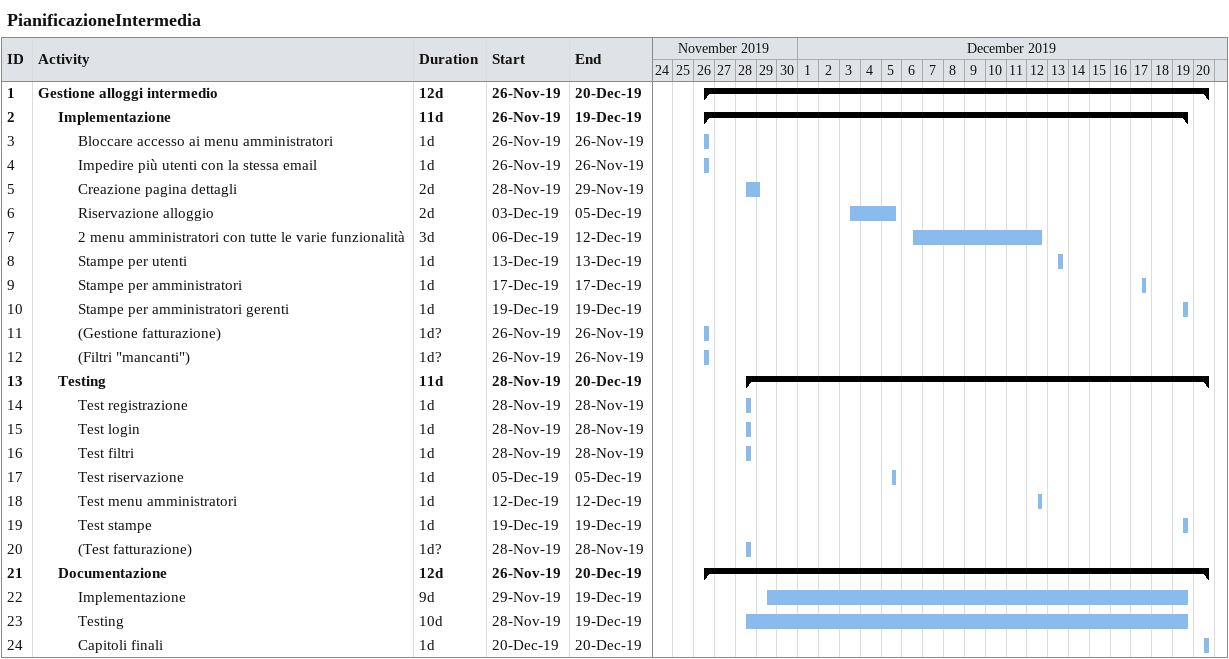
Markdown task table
PianificazioneIntermedia

| ID | Level | Task | Duration | Start | Finish |
|---|---|---|---|---|---|
| 1 | 1 | **Gestione alloggi intermedio** | 12d | 2019-11-26 | 2019-12-20 |
| 2 | 2 | **Implementazione** | 11d | 2019-11-26 | 2019-12-19 |
| 3 | 3 | Bloccare accesso ai menu amministratori | 1d | 2019-11-26 | 2019-11-26 |
| 4 | 3 | Impedire più utenti con la stessa email | 1d | 2019-11-26 | 2019-11-26 |
| 5 | 3 | Creazione pagina dettagli | 2d | 2019-11-28 | 2019-11-29 |
| 6 | 3 | Riservazione alloggio | 2d | 2019-12-03 | 2019-12-05 |
| 7 | 3 | 2 menu amministratori con tutte le varie funzionalità | 3d | 2019-12-06 | 2019-12-12 |
| 8 | 3 | Stampe per utenti | 1d | 2019-12-13 | 2019-12-13 |
| 9 | 3 | Stampe per amministratori | 1d | 2019-12-17 | 2019-12-17 |
| 10 | 3 | Stampe per amministratori gerenti | 1d | 2019-12-19 | 2019-12-19 |
| 11 | 3 | (Gestione fatturazione) | 1d? | 2019-11-26 | 2019-11-26 |
| 12 | 3 | (Filtri "mancanti") | 1d? | 2019-11-26 | 2019-11-26 |
| 13 | 2 | **Testing** | 11d | 2019-11-28 | 2019-12-20 |
| 14 | 3 | Test registrazione | 1d | 2019-11-28 | 2019-11-28 |
| 15 | 3 | Test login | 1d | 2019-11-28 | 2019-11-28 |
| 16 | 3 | Test filtri | 1d | 2019-11-28 | 2019-11-28 |
| 17 | 3 | Test riservazione | 1d | 2019-12-05 | 2019-12-05 |
| 18 | 3 | Test menu amministratori | 1d | 2019-12-12 | 2019-12-12 |
| 19 | 3 | Test stampe | 1d | 2019-12-19 | 2019-12-19 |
| 20 | 3 | (Test fatturazione) | 1d? | 2019-11-28 | 2019-11-28 |
| 21 | 2 | **Documentazione** | 12d | 2019-11-26 | 2019-12-20 |
| 22 | 3 | Implementazione | 9d | 2019-11-29 | 2019-12-19 |
| 23 | 3 | Testing | 10d | 2019-11-28 | 2019-12-19 |
| 24 | 3 | Capitoli finali | 1d | 2019-12-20 | 2019-12-20 |
